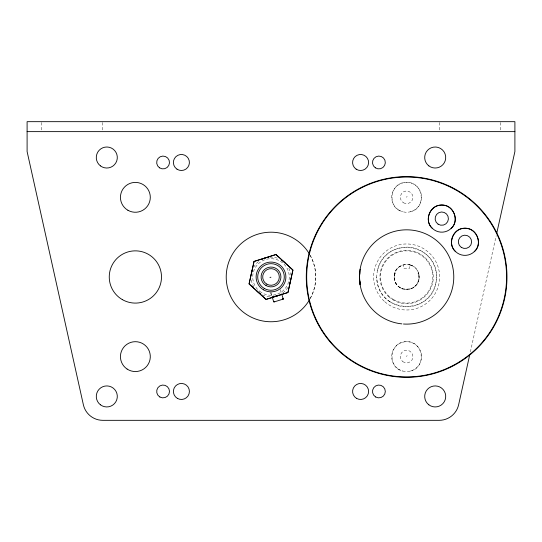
<?xml version="1.0" encoding="UTF-8"?>
<svg xmlns="http://www.w3.org/2000/svg" width="542" height="542" viewBox="0 0 542 542"><rect width="100%" height="100%" fill="white"/><g stroke="black" fill="none" stroke-linecap="round" stroke-linejoin="round"><path stroke-width="0.41" stroke-dasharray="2.71 2.03" d="M394.244 277.03L394.386 276.21M409.095 264.679L409.976 264.882L404.793 264.564L400.281 266.176L398.031 267.843L396.033 270.262L394.698 273.107L394.515 273.798L395.043 273.934L394.847 273.154L394.651 273.832M270.905 292.904L271.061 292.978C271.196 292.05 270.986 295.221 271.915 296.149M418.898 277.03L418.993 276.203M400.572 265.993C388.323 271.928 395.24 291.725 408.201 289.414C421.324 288.432 423.106 267.531 409.766 264.828L409.766 268.195L403.492 268.195L403.492 264.828M394.556 273.805L394.712 273.114L395.233 273.283L395.043 273.934M470.361 351.954L496.208 235.662M271.156 292.599L270.986 292.653M394.759 273.127C389.203 294.414 423.979 294.482 418.559 273.107L418.024 273.283L418.214 273.934L418.742 273.798L418.546 273.114M377.449 270.627C385.01 234.957 439.244 242.775 436.418 279.103C433.81 316.758 376.724 314.794 376.765 276.976M406.629 197.335L407.083 196.238M406.629 356.616L407.083 355.518M310.207 298.337C317.653 285.322 317.558 268.358 310.119 255.377M410.49 211.759C427.001 208.236 423.471 181.502 406.629 182.397C389.786 181.502 386.25 208.236 402.76 211.759M410.49 371.04C427.001 367.517 423.471 340.782 406.629 341.684C389.786 340.782 386.25 367.517 402.76 371.04M409.766 264.828L412.984 266.163M280.282 289.577L281.406 293.154M270.56 292.646L271.881 296.826M418.607 273.832L418.41 273.154L418.214 273.934M500.523 122.506L500.523 131.631M439.677 122.506L439.677 130.798M102.323 122.506L102.323 130.798M41.477 122.506L41.477 130.798M287.904 287.416A19.871 19.871 0 0 1 281.677 293.73M269.645 296.799A19.871 19.871 0 0 1 261.827 294.597M253.859 287.023A19.871 19.871 0 0 1 251.373 280.058M253.67 267.253A19.871 19.871 0 0 1 259.706 260.627M269.923 257.132A19.871 19.871 0 0 1 278.141 258.432M288.845 268.236A19.871 19.871 0 0 1 290.736 274.652M310.193 255.316A44.776 44.776 0 0 1 310.187 298.635M271 276.976L269.76 277.362L271.576 277.274L271 276.976M259.828 291.44A18.279 18.279 0 0 0 289.116 279.415A18.279 18.279 0 0 0 264.062 260.065A18.279 18.279 0 0 0 259.828 291.44M398.363 369.055A14.932 14.932 0 0 0 421.534 357.551A14.932 14.932 0 0 0 399.989 343.242A14.932 14.932 0 0 0 398.363 369.055M399.163 210.262A14.932 14.932 0 0 0 421.561 197.335A14.932 14.932 0 0 0 399.163 184.402A14.932 14.932 0 0 0 399.163 210.262M393.567 299.597A26.124 26.124 0 0 0 432.753 276.976A26.124 26.124 0 0 0 393.567 254.354A26.124 26.124 0 0 0 393.567 299.597M402.801 361.656A6.335 6.335 0 0 0 412.909 357.408A6.335 6.335 0 0 0 404.176 350.776A6.335 6.335 0 0 0 402.801 361.656M400.294 287.795A12.541 12.541 0 0 0 419.169 277.043A12.541 12.541 0 0 0 400.423 266.075A12.541 12.541 0 0 0 400.294 287.795M384.861 301.792A33.008 33.008 0 0 0 439.006 283.412A33.008 33.008 0 0 0 396.019 245.716A33.008 33.008 0 0 0 384.861 301.792M403.465 202.816A6.335 6.335 0 0 0 412.957 197.335A6.335 6.335 0 0 0 403.465 191.848A6.335 6.335 0 0 0 403.465 202.816M389.888 301.704A29.864 29.864 0 0 0 436.418 279.103A29.864 29.864 0 0 0 393.58 250.113A29.864 29.864 0 0 0 389.888 301.704M388.478 296.528A26.68 26.68 0 0 0 432.638 282.91A26.68 26.68 0 0 0 398.763 251.481A26.68 26.68 0 0 0 388.478 296.528"/><path stroke-width="0.81" d="M359.78 271.691L359.481 276.976L360.125 284.733L359.556 279.618M359.739 272.985L359.481 276.976L360.125 269.211M283.154 298.744L282.829 299.211L283.134 298.622L281.657 293.933M469.812 354.427L458.634 404.738A19.912 19.912 0 0 1 439.196 420.328L102.804 420.328A19.912 19.912 0 0 1 83.366 404.738L27.1 151.536L27.1 121.672L514.9 121.672L514.9 151.536L496.757 233.189M283.032 299.082L283.005 298.662L282.938 299.164L274.11 301.948L273.642 301.616M451.039 228.5C460.693 220.337 452.489 202.952 440.07 205.201C429.095 206.055 424.129 221.339 432.502 228.5A13.536 13.536 0 0 0 451.039 228.5C459.325 221.292 454.426 206.163 443.464 205.201C431.046 203.067 422.936 220.289 432.502 228.5M474.236 251.705C483.891 243.541 475.693 226.156 463.274 228.399C452.292 229.259 447.326 244.544 455.7 251.705A13.536 13.536 0 0 0 474.236 251.705C482.529 244.489 477.631 229.361 466.669 228.399C454.243 226.265 446.141 243.493 455.7 251.705M278.649 295.315L273.785 296.65M273.656 301.616L274.089 301.474L273.988 301.935M272.511 296.786L273.073 296.731M27.1 131.631L514.9 131.631M272.159 296.928L273.696 301.731M359.739 280.966L360.125 284.733M290.756 279.069A19.871 19.871 0 0 1 289.259 284.807M279.062 295.133A19.871 19.871 0 0 1 274.089 296.603M260.539 293.866A19.871 19.871 0 0 1 256.976 291.047M251.244 274.875A19.871 19.871 0 0 1 252.741 269.137M261.942 259.286A19.871 19.871 0 0 1 268.27 257.294M281.461 260.079A19.871 19.871 0 0 1 285.017 262.89M309.13 300.451A44.776 44.776 0 0 1 241.786 310.912A44.776 44.776 0 0 1 242.111 242.762A44.776 44.776 0 0 1 309.353 253.859M359.529 274.855A47.147 47.147 0 0 1 409.095 229.889A47.147 47.147 0 0 1 453.695 279.794A47.147 47.147 0 0 1 403.458 324.014M401.873 323.879A47.147 47.147 0 0 1 360.193 285.133M359.942 283.561A47.147 47.147 0 0 1 359.481 277.24M254.049 261.447L249.076 283.893L266.027 299.421L287.951 292.504L292.924 270.052L275.973 254.523L254.049 261.447L249.076 283.893L266.027 299.421L287.951 292.504L292.924 270.052L275.973 254.523L254.049 261.447M283.005 298.662L282.809 299.15L283.005 298.662M274.157 301.704L273.771 301.576L274.157 301.704M265.973 285.519A9.919 9.919 0 0 0 280.912 277.057A9.919 9.919 0 0 0 266.115 268.344A9.919 9.919 0 0 0 265.973 285.519M266.779 284.143A8.32 8.32 0 0 0 279.32 277.043A8.32 8.32 0 0 0 266.901 269.733A8.32 8.32 0 0 0 266.779 284.143M263.446 289.807A14.891 14.891 0 0 0 285.891 277.097A14.891 14.891 0 0 0 263.663 264.015A14.891 14.891 0 0 0 263.446 289.807M264.252 288.432A13.299 13.299 0 0 0 284.299 277.084A13.299 13.299 0 0 0 264.449 265.397A13.299 13.299 0 0 0 264.252 288.432M356.595 398.39A8.001 8.001 0 0 0 368.601 391.459A8.001 8.001 0 0 0 356.595 384.522A8.001 8.001 0 0 0 356.595 398.39M375.708 397.008A6.409 6.409 0 0 0 385.321 391.459A6.409 6.409 0 0 0 375.708 385.904A6.409 6.409 0 0 0 375.708 397.008M428.851 165.886A10.515 10.515 0 0 0 445.632 158.826A10.515 10.515 0 0 0 431.134 147.824A10.515 10.515 0 0 0 428.851 165.886M375.362 167.83A6.409 6.409 0 0 0 385.315 162.891A6.409 6.409 0 0 0 376.06 156.746A6.409 6.409 0 0 0 375.362 167.83M100.439 165.886A10.515 10.515 0 0 0 117.228 158.826A10.515 10.515 0 0 0 102.723 147.824A10.515 10.515 0 0 0 100.439 165.886M159.538 167.83A6.409 6.409 0 0 0 169.483 162.891A6.409 6.409 0 0 0 160.236 156.746A6.409 6.409 0 0 0 159.538 167.83M176.977 169.158A8.001 8.001 0 0 0 189.395 162.993A8.001 8.001 0 0 0 177.844 155.317A8.001 8.001 0 0 0 176.977 169.158M356.169 169.158A8.001 8.001 0 0 0 368.587 162.993A8.001 8.001 0 0 0 357.036 155.317A8.001 8.001 0 0 0 356.169 169.158M127.905 210.262A14.932 14.932 0 0 0 150.303 197.335A14.932 14.932 0 0 0 127.905 184.402A14.932 14.932 0 0 0 127.905 210.262M177.403 398.39A8.001 8.001 0 0 0 189.409 391.459A8.001 8.001 0 0 0 177.403 384.522A8.001 8.001 0 0 0 177.403 398.39M428.851 404.806A10.515 10.515 0 0 0 445.632 397.753A10.515 10.515 0 0 0 431.134 386.744A10.515 10.515 0 0 0 428.851 404.806M122.309 299.597A26.124 26.124 0 0 0 161.496 276.976A26.124 26.124 0 0 0 122.309 254.354A26.124 26.124 0 0 0 122.309 299.597M127.106 369.055A14.932 14.932 0 0 0 150.276 357.551A14.932 14.932 0 0 0 128.732 343.242A14.932 14.932 0 0 0 127.106 369.055M159.883 397.008A6.409 6.409 0 0 0 169.497 391.459A6.409 6.409 0 0 0 159.883 385.904A6.409 6.409 0 0 0 159.883 397.008M100.439 404.806A10.515 10.515 0 0 0 117.228 397.753A10.515 10.515 0 0 0 102.723 386.744A10.515 10.515 0 0 0 100.439 404.806M438.092 224.164A6.639 6.639 0 0 0 448.397 219.049A6.639 6.639 0 0 0 438.817 212.681A6.639 6.639 0 0 0 438.092 224.164M349.881 359.251A99.952 99.952 0 0 0 506.255 284.977A99.952 99.952 0 0 0 363.743 186.692A99.952 99.952 0 0 0 349.881 359.251M347.043 357.713A100.345 100.345 0 0 0 506.343 288.208A100.345 100.345 0 0 0 366.5 184.998A100.345 100.345 0 0 0 347.043 357.713M461.296 247.362A6.639 6.639 0 0 0 471.601 242.247A6.639 6.639 0 0 0 462.014 235.885A6.639 6.639 0 0 0 461.296 247.362"/></g></svg>
